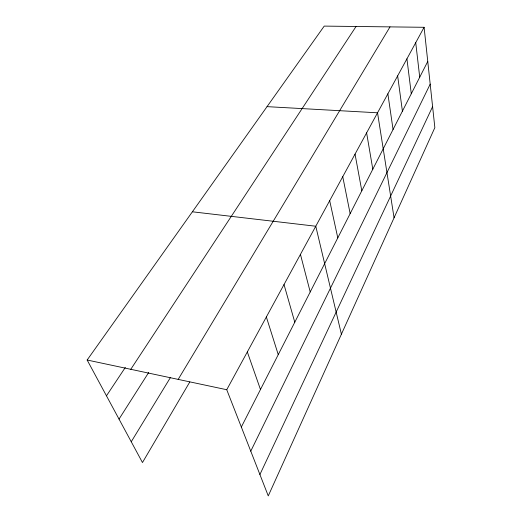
<?xml version="1.0" encoding="UTF-8"?>
<svg xmlns="http://www.w3.org/2000/svg" width="522" height="522" viewBox="0 0 522 522"><rect width="100%" height="100%" fill="white"/><g stroke="black" fill="none" stroke-linecap="round" stroke-linejoin="round"><path stroke-width="0.78" d="M259.91 474.531L432.601 106.638M250.769 451.165L430.193 84.153M241.334 427.035L427.759 61.446M424.099 27.294L434.852 127.629L268.262 495.9L226.744 389.725L424.099 27.294L324.221 26.1L87.148 360.023L142.467 462.544L189.786 381.973M178.178 379.39L390.006 26.89M131.25 441.749L170.394 377.595M119.029 419.101L148.711 372.447M130.781 369.308L356.069 26.478M106.468 395.82L125.319 367.436M267.042 106.645L377.543 112.798L394.064 217.785M192.39 211.795L315.771 226.235L341.401 334.211M87.148 360.023L226.744 389.725M247.317 351.939L260.478 389.497M266.357 316.984L278.252 354.647M284.014 284.549L294.786 322.211M300.444 254.377L310.218 291.948M329.689 200.676L337.793 237.882M342.752 176.684L350.151 213.635M355.038 154.12L361.805 190.791M366.614 132.862L372.806 169.213M387.872 93.829L393.059 129.489M397.647 75.866L402.41 111.166M406.925 58.836L411.284 93.758M415.727 42.667L419.721 77.21"/></g></svg>
